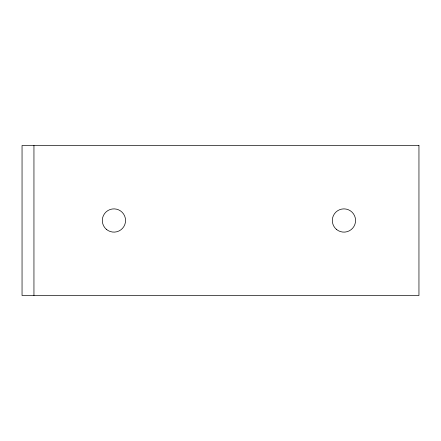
<?xml version="1.0" encoding="UTF-8"?>
<svg xmlns="http://www.w3.org/2000/svg" width="441" height="441" viewBox="0 0 441 441"><rect width="100%" height="100%" fill="white"/><g stroke="black" fill="none" stroke-linecap="round" stroke-linejoin="round"><path stroke-width="0.66" d="M33.946 145.491L33.946 295.509M418.95 145.491L22.05 145.491L22.05 295.509L418.95 295.509L418.95 145.491M106.479 229.419A11.626 11.626 0 0 0 125.387 222.496A11.626 11.626 0 0 0 109.936 209.585A11.626 11.626 0 0 0 106.479 229.419M336.692 229.59A11.626 11.626 0 0 0 355.44 222.236A11.626 11.626 0 0 0 339.697 209.679A11.626 11.626 0 0 0 336.692 229.59"/></g></svg>
